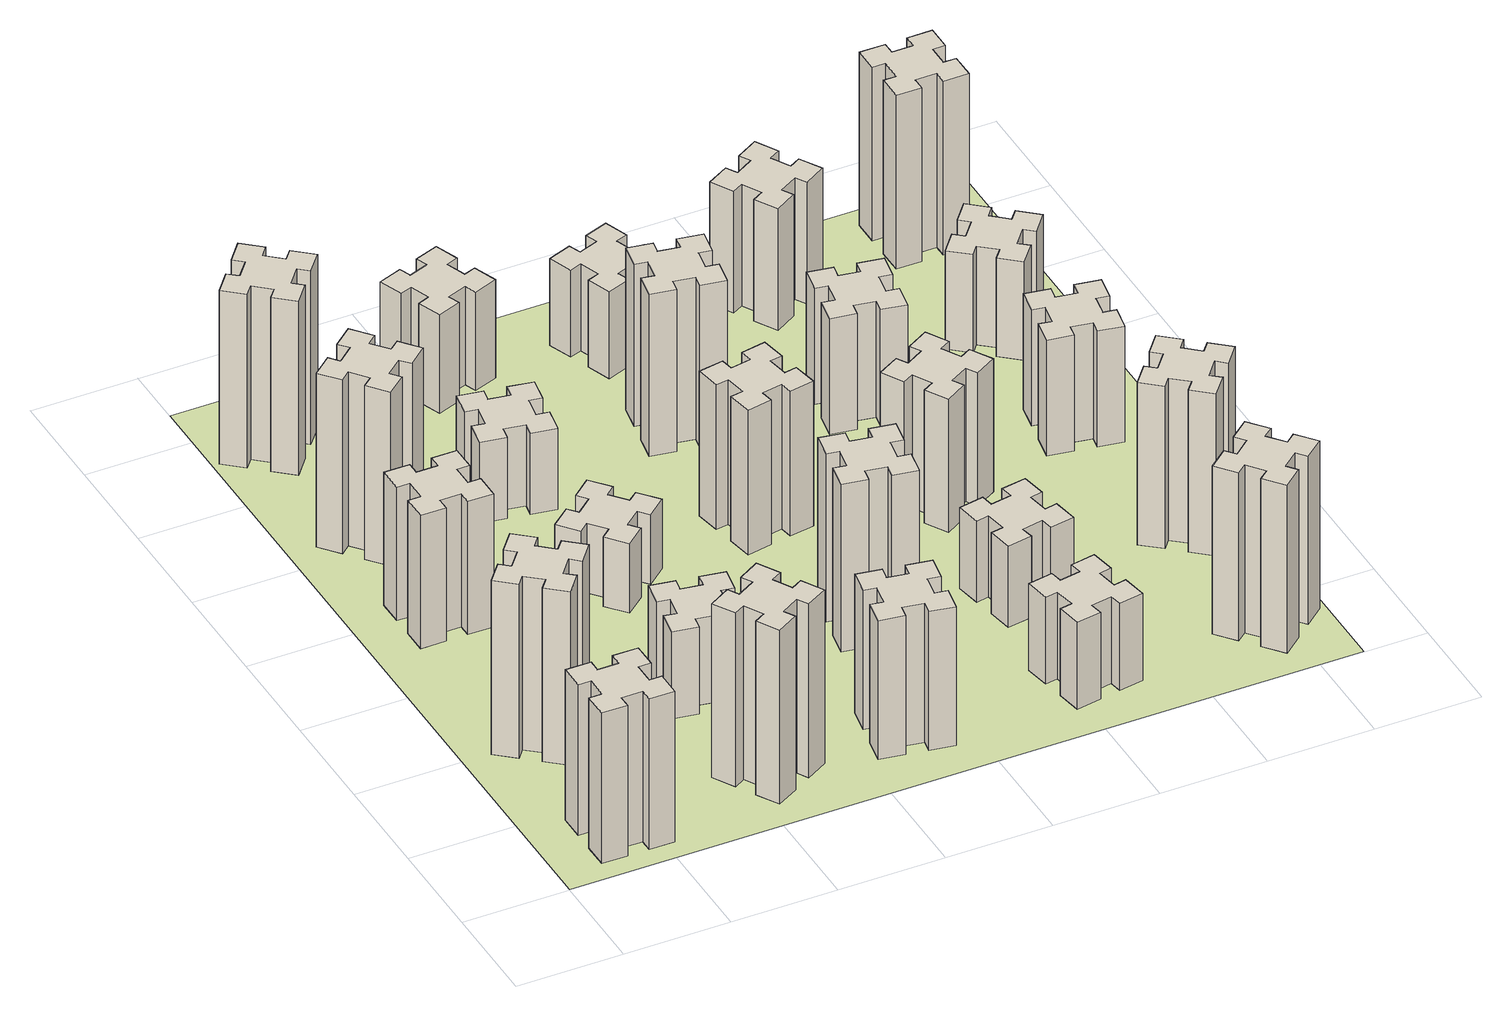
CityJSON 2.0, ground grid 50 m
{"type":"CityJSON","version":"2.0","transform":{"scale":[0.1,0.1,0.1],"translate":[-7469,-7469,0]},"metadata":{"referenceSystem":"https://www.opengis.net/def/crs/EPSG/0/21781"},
"CityObjects":{
"building1":{"type":"Building","attributes":{"class":"1000","function":"1000","usage":"1000","yearOfConstruction":2016,"roofType":"1000","measuredHeight":78,"storeysAboveGround":30,"storeysBelowGround":0},"geometry":[{"type":"Solid","lod":"1","boundaries":[[[[0,1,2,3,4,5,6,7,8,9,10,11,12,13,14,15,16,17,18,19]],[[17,16,20,21]],[[16,15,22,20]],[[15,14,23,22]],[[14,13,24,23]],[[13,12,25,24]],[[12,11,26,25]],[[11,10,27,26]],[[10,9,28,27]],[[9,8,29,28]],[[8,7,30,29]],[[7,6,31,30]],[[6,5,32,31]],[[5,4,33,32]],[[4,3,34,33]],[[3,2,35,34]],[[2,1,36,35]],[[1,0,37,36]],[[0,19,38,37]],[[19,18,39,38]],[[18,17,21,39]],[[24,25,26,27,28,29,30,31,32,33,34,35,36,37,38,39,21,20,22,23]]]]}]},
"building2":{"type":"Building","attributes":{"class":"1000","function":"1000","usage":"1000","yearOfConstruction":2016,"roofType":"1000","measuredHeight":90,"storeysAboveGround":30,"storeysBelowGround":0},"geometry":[{"type":"Solid","lod":"1","boundaries":[[[[40,41,42,43,44,45,46,47,48,49,50,51,52,53,54,55,56,57,58,59]],[[57,56,60,61]],[[56,55,62,60]],[[55,54,63,62]],[[54,53,64,63]],[[53,52,65,64]],[[52,51,66,65]],[[51,50,67,66]],[[50,49,68,67]],[[49,48,69,68]],[[48,47,70,69]],[[47,46,71,70]],[[46,45,72,71]],[[45,44,73,72]],[[44,43,74,73]],[[43,42,75,74]],[[42,41,76,75]],[[41,40,77,76]],[[40,59,78,77]],[[59,58,79,78]],[[58,57,61,79]],[[64,65,66,67,68,69,70,71,72,73,74,75,76,77,78,79,61,60,62,63]]]]}]},
"building3":{"type":"Building","attributes":{"class":"1000","function":"1000","usage":"1000","yearOfConstruction":2016,"roofType":"1000","measuredHeight":69,"storeysAboveGround":30,"storeysBelowGround":0},"geometry":[{"type":"Solid","lod":"1","boundaries":[[[[80,81,82,83,84,85,86,87,88,89,90,91,92,93,94,95,96,97,98,99]],[[97,96,100,101]],[[96,95,102,100]],[[95,94,103,102]],[[94,93,104,103]],[[93,92,105,104]],[[92,91,106,105]],[[91,90,107,106]],[[90,89,108,107]],[[89,88,109,108]],[[88,87,110,109]],[[87,86,111,110]],[[86,85,112,111]],[[85,84,113,112]],[[84,83,114,113]],[[83,82,115,114]],[[82,81,116,115]],[[81,80,117,116]],[[80,99,118,117]],[[99,98,119,118]],[[98,97,101,119]],[[104,105,106,107,108,109,110,111,112,113,114,115,116,117,118,119,101,100,102,103]]]]}]},
"building4":{"type":"Building","attributes":{"class":"1000","function":"1000","usage":"1000","yearOfConstruction":2016,"roofType":"1000","measuredHeight":90,"storeysAboveGround":30,"storeysBelowGround":0},"geometry":[{"type":"Solid","lod":"1","boundaries":[[[[120,121,122,123,124,125,126,127,128,129,130,131,132,133,134,135,136,137,138,139]],[[137,136,140,141]],[[136,135,142,140]],[[135,134,143,142]],[[134,133,144,143]],[[133,132,145,144]],[[132,131,146,145]],[[131,130,147,146]],[[130,129,148,147]],[[129,128,149,148]],[[128,127,150,149]],[[127,126,151,150]],[[126,125,152,151]],[[125,124,153,152]],[[124,123,154,153]],[[123,122,155,154]],[[122,121,156,155]],[[121,120,157,156]],[[120,139,158,157]],[[139,138,159,158]],[[138,137,141,159]],[[144,145,146,147,148,149,150,151,152,153,154,155,156,157,158,159,141,140,142,143]]]]}]},
"building5":{"type":"Building","attributes":{"class":"1000","function":"1000","usage":"1000","yearOfConstruction":2016,"roofType":"1000","measuredHeight":90,"storeysAboveGround":30,"storeysBelowGround":0},"geometry":[{"type":"Solid","lod":"1","boundaries":[[[[160,161,162,163,164,165,166,167,168,169,170,171,172,173,174,175,176,177,178,179]],[[177,176,180,181]],[[176,175,182,180]],[[175,174,183,182]],[[174,173,184,183]],[[173,172,185,184]],[[172,171,186,185]],[[171,170,187,186]],[[170,169,188,187]],[[169,168,189,188]],[[168,167,190,189]],[[167,166,191,190]],[[166,165,192,191]],[[165,164,193,192]],[[164,163,194,193]],[[163,162,195,194]],[[162,161,196,195]],[[161,160,197,196]],[[160,179,198,197]],[[179,178,199,198]],[[178,177,181,199]],[[184,185,186,187,188,189,190,191,192,193,194,195,196,197,198,199,181,180,182,183]]]]}]},
"building6":{"type":"Building","attributes":{"class":"1000","function":"1000","usage":"1000","yearOfConstruction":2016,"roofType":"1000","measuredHeight":90,"storeysAboveGround":30,"storeysBelowGround":0},"geometry":[{"type":"Solid","lod":"1","boundaries":[[[[200,201,202,203,204,205,206,207,208,209,210,211,212,213,214,215,216,217,218,219]],[[217,216,220,221]],[[216,215,222,220]],[[215,214,223,222]],[[214,213,224,223]],[[213,212,225,224]],[[212,211,226,225]],[[211,210,227,226]],[[210,209,228,227]],[[209,208,229,228]],[[208,207,230,229]],[[207,206,231,230]],[[206,205,232,231]],[[205,204,233,232]],[[204,203,234,233]],[[203,202,235,234]],[[202,201,236,235]],[[201,200,237,236]],[[200,219,238,237]],[[219,218,239,238]],[[218,217,221,239]],[[224,225,226,227,228,229,230,231,232,233,234,235,236,237,238,239,221,220,222,223]]]]}]},
"building7":{"type":"Building","attributes":{"class":"1000","function":"1000","usage":"1000","yearOfConstruction":2016,"roofType":"1000","measuredHeight":45,"storeysAboveGround":30,"storeysBelowGround":0},"geometry":[{"type":"Solid","lod":"1","boundaries":[[[[240,241,242,243,244,245,246,247,248,249,250,251,252,253,254,255,256,257,258,259]],[[257,256,260,261]],[[256,255,262,260]],[[255,254,263,262]],[[254,253,264,263]],[[253,252,265,264]],[[252,251,266,265]],[[251,250,267,266]],[[250,249,268,267]],[[249,248,269,268]],[[248,247,270,269]],[[247,246,271,270]],[[246,245,272,271]],[[245,244,273,272]],[[244,243,274,273]],[[243,242,275,274]],[[242,241,276,275]],[[241,240,277,276]],[[240,259,278,277]],[[259,258,279,278]],[[258,257,261,279]],[[264,265,266,267,268,269,270,271,272,273,274,275,276,277,278,279,261,260,262,263]]]]}]},
"building8":{"type":"Building","attributes":{"class":"1000","function":"1000","usage":"1000","yearOfConstruction":2016,"roofType":"1000","measuredHeight":36,"storeysAboveGround":30,"storeysBelowGround":0},"geometry":[{"type":"Solid","lod":"1","boundaries":[[[[280,281,282,283,284,285,286,287,288,289,290,291,292,293,294,295,296,297,298,299]],[[297,296,300,301]],[[296,295,302,300]],[[295,294,303,302]],[[294,293,304,303]],[[293,292,305,304]],[[292,291,306,305]],[[291,290,307,306]],[[290,289,308,307]],[[289,288,309,308]],[[288,287,310,309]],[[287,286,311,310]],[[286,285,312,311]],[[285,284,313,312]],[[284,283,314,313]],[[283,282,315,314]],[[282,281,316,315]],[[281,280,317,316]],[[280,299,318,317]],[[299,298,319,318]],[[298,297,301,319]],[[304,305,306,307,308,309,310,311,312,313,314,315,316,317,318,319,301,300,302,303]]]]}]},
"building9":{"type":"Building","attributes":{"class":"1000","function":"1000","usage":"1000","yearOfConstruction":2016,"roofType":"1000","measuredHeight":42,"storeysAboveGround":30,"storeysBelowGround":0},"geometry":[{"type":"Solid","lod":"1","boundaries":[[[[320,321,322,323,324,325,326,327,328,329,330,331,332,333,334,335,336,337,338,339]],[[337,336,340,341]],[[336,335,342,340]],[[335,334,343,342]],[[334,333,344,343]],[[333,332,345,344]],[[332,331,346,345]],[[331,330,347,346]],[[330,329,348,347]],[[329,328,349,348]],[[328,327,350,349]],[[327,326,351,350]],[[326,325,352,351]],[[325,324,353,352]],[[324,323,354,353]],[[323,322,355,354]],[[322,321,356,355]],[[321,320,357,356]],[[320,339,358,357]],[[339,338,359,358]],[[338,337,341,359]],[[344,345,346,347,348,349,350,351,352,353,354,355,356,357,358,359,341,340,342,343]]]]}]},
"building10":{"type":"Building","attributes":{"class":"1000","function":"1000","usage":"1000","yearOfConstruction":2016,"roofType":"1000","measuredHeight":72,"storeysAboveGround":30,"storeysBelowGround":0},"geometry":[{"type":"Solid","lod":"1","boundaries":[[[[360,361,362,363,364,365,366,367,368,369,370,371,372,373,374,375,376,377,378,379]],[[377,376,380,381]],[[376,375,382,380]],[[375,374,383,382]],[[374,373,384,383]],[[373,372,385,384]],[[372,371,386,385]],[[371,370,387,386]],[[370,369,388,387]],[[369,368,389,388]],[[368,367,390,389]],[[367,366,391,390]],[[366,365,392,391]],[[365,364,393,392]],[[364,363,394,393]],[[363,362,395,394]],[[362,361,396,395]],[[361,360,397,396]],[[360,379,398,397]],[[379,378,399,398]],[[378,377,381,399]],[[384,385,386,387,388,389,390,391,392,393,394,395,396,397,398,399,381,380,382,383]]]]}]},
"building11":{"type":"Building","attributes":{"class":"1000","function":"1000","usage":"1000","yearOfConstruction":2016,"roofType":"1000","measuredHeight":51,"storeysAboveGround":30,"storeysBelowGround":0},"geometry":[{"type":"Solid","lod":"1","boundaries":[[[[400,401,402,403,404,405,406,407,408,409,410,411,412,413,414,415,416,417,418,419]],[[417,416,420,421]],[[416,415,422,420]],[[415,414,423,422]],[[414,413,424,423]],[[413,412,425,424]],[[412,411,426,425]],[[411,410,427,426]],[[410,409,428,427]],[[409,408,429,428]],[[408,407,430,429]],[[407,406,431,430]],[[406,405,432,431]],[[405,404,433,432]],[[404,403,434,433]],[[403,402,435,434]],[[402,401,436,435]],[[401,400,437,436]],[[400,419,438,437]],[[419,418,439,438]],[[418,417,421,439]],[[424,425,426,427,428,429,430,431,432,433,434,435,436,437,438,439,421,420,422,423]]]]}]},
"building12":{"type":"Building","attributes":{"class":"1000","function":"1000","usage":"1000","yearOfConstruction":2016,"roofType":"1000","measuredHeight":87,"storeysAboveGround":30,"storeysBelowGround":0},"geometry":[{"type":"Solid","lod":"1","boundaries":[[[[440,441,442,443,444,445,446,447,448,449,450,451,452,453,454,455,456,457,458,459]],[[457,456,460,461]],[[456,455,462,460]],[[455,454,463,462]],[[454,453,464,463]],[[453,452,465,464]],[[452,451,466,465]],[[451,450,467,466]],[[450,449,468,467]],[[449,448,469,468]],[[448,447,470,469]],[[447,446,471,470]],[[446,445,472,471]],[[445,444,473,472]],[[444,443,474,473]],[[443,442,475,474]],[[442,441,476,475]],[[441,440,477,476]],[[440,459,478,477]],[[459,458,479,478]],[[458,457,461,479]],[[464,465,466,467,468,469,470,471,472,473,474,475,476,477,478,479,461,460,462,463]]]]}]},
"building13":{"type":"Building","attributes":{"class":"1000","function":"1000","usage":"1000","yearOfConstruction":2016,"roofType":"1000","measuredHeight":75,"storeysAboveGround":30,"storeysBelowGround":0},"geometry":[{"type":"Solid","lod":"1","boundaries":[[[[480,481,482,483,484,485,486,487,488,489,490,491,492,493,494,495,496,497,498,499]],[[497,496,500,501]],[[496,495,502,500]],[[495,494,503,502]],[[494,493,504,503]],[[493,492,505,504]],[[492,491,506,505]],[[491,490,507,506]],[[490,489,508,507]],[[489,488,509,508]],[[488,487,510,509]],[[487,486,511,510]],[[486,485,512,511]],[[485,484,513,512]],[[484,483,514,513]],[[483,482,515,514]],[[482,481,516,515]],[[481,480,517,516]],[[480,499,518,517]],[[499,498,519,518]],[[498,497,501,519]],[[504,505,506,507,508,509,510,511,512,513,514,515,516,517,518,519,501,500,502,503]]]]}]},
"building14":{"type":"Building","attributes":{"class":"1000","function":"1000","usage":"1000","yearOfConstruction":2016,"roofType":"1000","measuredHeight":84,"storeysAboveGround":30,"storeysBelowGround":0},"geometry":[{"type":"Solid","lod":"1","boundaries":[[[[520,521,522,523,524,525,526,527,528,529,530,531,532,533,534,535,536,537,538,539]],[[537,536,540,541]],[[536,535,542,540]],[[535,534,543,542]],[[534,533,544,543]],[[533,532,545,544]],[[532,531,546,545]],[[531,530,547,546]],[[530,529,548,547]],[[529,528,549,548]],[[528,527,550,549]],[[527,526,551,550]],[[526,525,552,551]],[[525,524,553,552]],[[524,523,554,553]],[[523,522,555,554]],[[522,521,556,555]],[[521,520,557,556]],[[520,539,558,557]],[[539,538,559,558]],[[538,537,541,559]],[[544,545,546,547,548,549,550,551,552,553,554,555,556,557,558,559,541,540,542,543]]]]}]},
"building15":{"type":"Building","attributes":{"class":"1000","function":"1000","usage":"1000","yearOfConstruction":2016,"roofType":"1000","measuredHeight":45,"storeysAboveGround":30,"storeysBelowGround":0},"geometry":[{"type":"Solid","lod":"1","boundaries":[[[[560,561,562,563,564,565,566,567,568,569,570,571,572,573,574,575,576,577,578,579]],[[577,576,580,581]],[[576,575,582,580]],[[575,574,583,582]],[[574,573,584,583]],[[573,572,585,584]],[[572,571,586,585]],[[571,570,587,586]],[[570,569,588,587]],[[569,568,589,588]],[[568,567,590,589]],[[567,566,591,590]],[[566,565,592,591]],[[565,564,593,592]],[[564,563,594,593]],[[563,562,595,594]],[[562,561,596,595]],[[561,560,597,596]],[[560,579,598,597]],[[579,578,599,598]],[[578,577,581,599]],[[584,585,586,587,588,589,590,591,592,593,594,595,596,597,598,599,581,580,582,583]]]]}]},
"building16":{"type":"Building","attributes":{"class":"1000","function":"1000","usage":"1000","yearOfConstruction":2016,"roofType":"1000","measuredHeight":45,"storeysAboveGround":30,"storeysBelowGround":0},"geometry":[{"type":"Solid","lod":"1","boundaries":[[[[600,601,602,603,604,605,606,607,608,609,610,611,612,613,614,615,616,617,618,619]],[[617,616,620,621]],[[616,615,622,620]],[[615,614,623,622]],[[614,613,624,623]],[[613,612,625,624]],[[612,611,626,625]],[[611,610,627,626]],[[610,609,628,627]],[[609,608,629,628]],[[608,607,630,629]],[[607,606,631,630]],[[606,605,632,631]],[[605,604,633,632]],[[604,603,634,633]],[[603,602,635,634]],[[602,601,636,635]],[[601,600,637,636]],[[600,619,638,637]],[[619,618,639,638]],[[618,617,621,639]],[[624,625,626,627,628,629,630,631,632,633,634,635,636,637,638,639,621,620,622,623]]]]}]},
"building17":{"type":"Building","attributes":{"class":"1000","function":"1000","usage":"1000","yearOfConstruction":2016,"roofType":"1000","measuredHeight":42,"storeysAboveGround":30,"storeysBelowGround":0},"geometry":[{"type":"Solid","lod":"1","boundaries":[[[[640,641,642,643,644,645,646,647,648,649,650,651,652,653,654,655,656,657,658,659]],[[657,656,660,661]],[[656,655,662,660]],[[655,654,663,662]],[[654,653,664,663]],[[653,652,665,664]],[[652,651,666,665]],[[651,650,667,666]],[[650,649,668,667]],[[649,648,669,668]],[[648,647,670,669]],[[647,646,671,670]],[[646,645,672,671]],[[645,644,673,672]],[[644,643,674,673]],[[643,642,675,674]],[[642,641,676,675]],[[641,640,677,676]],[[640,659,678,677]],[[659,658,679,678]],[[658,657,661,679]],[[664,665,666,667,668,669,670,671,672,673,674,675,676,677,678,679,661,660,662,663]]]]}]},
"building18":{"type":"Building","attributes":{"class":"1000","function":"1000","usage":"1000","yearOfConstruction":2016,"roofType":"1000","measuredHeight":69,"storeysAboveGround":30,"storeysBelowGround":0},"geometry":[{"type":"Solid","lod":"1","boundaries":[[[[680,681,682,683,684,685,686,687,688,689,690,691,692,693,694,695,696,697,698,699]],[[697,696,700,701]],[[696,695,702,700]],[[695,694,703,702]],[[694,693,704,703]],[[693,692,705,704]],[[692,691,706,705]],[[691,690,707,706]],[[690,689,708,707]],[[689,688,709,708]],[[688,687,710,709]],[[687,686,711,710]],[[686,685,712,711]],[[685,684,713,712]],[[684,683,714,713]],[[683,682,715,714]],[[682,681,716,715]],[[681,680,717,716]],[[680,699,718,717]],[[699,698,719,718]],[[698,697,701,719]],[[704,705,706,707,708,709,710,711,712,713,714,715,716,717,718,719,701,700,702,703]]]]}]},
"building19":{"type":"Building","attributes":{"class":"1000","function":"1000","usage":"1000","yearOfConstruction":2016,"roofType":"1000","measuredHeight":60,"storeysAboveGround":30,"storeysBelowGround":0},"geometry":[{"type":"Solid","lod":"1","boundaries":[[[[720,721,722,723,724,725,726,727,728,729,730,731,732,733,734,735,736,737,738,739]],[[737,736,740,741]],[[736,735,742,740]],[[735,734,743,742]],[[734,733,744,743]],[[733,732,745,744]],[[732,731,746,745]],[[731,730,747,746]],[[730,729,748,747]],[[729,728,749,748]],[[728,727,750,749]],[[727,726,751,750]],[[726,725,752,751]],[[725,724,753,752]],[[724,723,754,753]],[[723,722,755,754]],[[722,721,756,755]],[[721,720,757,756]],[[720,739,758,757]],[[739,738,759,758]],[[738,737,741,759]],[[744,745,746,747,748,749,750,751,752,753,754,755,756,757,758,759,741,740,742,743]]]]}]},
"building20":{"type":"Building","attributes":{"class":"1000","function":"1000","usage":"1000","yearOfConstruction":2016,"roofType":"1000","measuredHeight":87,"storeysAboveGround":30,"storeysBelowGround":0},"geometry":[{"type":"Solid","lod":"1","boundaries":[[[[760,761,762,763,764,765,766,767,768,769,770,771,772,773,774,775,776,777,778,779]],[[777,776,780,781]],[[776,775,782,780]],[[775,774,783,782]],[[774,773,784,783]],[[773,772,785,784]],[[772,771,786,785]],[[771,770,787,786]],[[770,769,788,787]],[[769,768,789,788]],[[768,767,790,789]],[[767,766,791,790]],[[766,765,792,791]],[[765,764,793,792]],[[764,763,794,793]],[[763,762,795,794]],[[762,761,796,795]],[[761,760,797,796]],[[760,779,798,797]],[[779,778,799,798]],[[778,777,781,799]],[[784,785,786,787,788,789,790,791,792,793,794,795,796,797,798,799,781,780,782,783]]]]}]},
"building21":{"type":"Building","attributes":{"class":"1000","function":"1000","usage":"1000","yearOfConstruction":2016,"roofType":"1000","measuredHeight":63,"storeysAboveGround":30,"storeysBelowGround":0},"geometry":[{"type":"Solid","lod":"1","boundaries":[[[[800,801,802,803,804,805,806,807,808,809,810,811,812,813,814,815,816,817,818,819]],[[817,816,820,821]],[[816,815,822,820]],[[815,814,823,822]],[[814,813,824,823]],[[813,812,825,824]],[[812,811,826,825]],[[811,810,827,826]],[[810,809,828,827]],[[809,808,829,828]],[[808,807,830,829]],[[807,806,831,830]],[[806,805,832,831]],[[805,804,833,832]],[[804,803,834,833]],[[803,802,835,834]],[[802,801,836,835]],[[801,800,837,836]],[[800,819,838,837]],[[819,818,839,838]],[[818,817,821,839]],[[824,825,826,827,828,829,830,831,832,833,834,835,836,837,838,839,821,820,822,823]]]]}]},
"building22":{"type":"Building","attributes":{"class":"1000","function":"1000","usage":"1000","yearOfConstruction":2016,"roofType":"1000","measuredHeight":84,"storeysAboveGround":30,"storeysBelowGround":0},"geometry":[{"type":"Solid","lod":"1","boundaries":[[[[840,841,842,843,844,845,846,847,848,849,850,851,852,853,854,855,856,857,858,859]],[[857,856,860,861]],[[856,855,862,860]],[[855,854,863,862]],[[854,853,864,863]],[[853,852,865,864]],[[852,851,866,865]],[[851,850,867,866]],[[850,849,868,867]],[[849,848,869,868]],[[848,847,870,869]],[[847,846,871,870]],[[846,845,872,871]],[[845,844,873,872]],[[844,843,874,873]],[[843,842,875,874]],[[842,841,876,875]],[[841,840,877,876]],[[840,859,878,877]],[[859,858,879,878]],[[858,857,861,879]],[[864,865,866,867,868,869,870,871,872,873,874,875,876,877,878,879,861,860,862,863]]]]}]},
"building23":{"type":"Building","attributes":{"class":"1000","function":"1000","usage":"1000","yearOfConstruction":2016,"roofType":"1000","measuredHeight":60,"storeysAboveGround":30,"storeysBelowGround":0},"geometry":[{"type":"Solid","lod":"1","boundaries":[[[[880,881,882,883,884,885,886,887,888,889,890,891,892,893,894,895,896,897,898,899]],[[897,896,900,901]],[[896,895,902,900]],[[895,894,903,902]],[[894,893,904,903]],[[893,892,905,904]],[[892,891,906,905]],[[891,890,907,906]],[[890,889,908,907]],[[889,888,909,908]],[[888,887,910,909]],[[887,886,911,910]],[[886,885,912,911]],[[885,884,913,912]],[[884,883,914,913]],[[883,882,915,914]],[[882,881,916,915]],[[881,880,917,916]],[[880,899,918,917]],[[899,898,919,918]],[[898,897,901,919]],[[904,905,906,907,908,909,910,911,912,913,914,915,916,917,918,919,901,900,902,903]]]]}]},
"building24":{"type":"Building","attributes":{"class":"1000","function":"1000","usage":"1000","yearOfConstruction":2016,"roofType":"1000","measuredHeight":51,"storeysAboveGround":30,"storeysBelowGround":0},"geometry":[{"type":"Solid","lod":"1","boundaries":[[[[920,921,922,923,924,925,926,927,928,929,930,931,932,933,934,935,936,937,938,939]],[[937,936,940,941]],[[936,935,942,940]],[[935,934,943,942]],[[934,933,944,943]],[[933,932,945,944]],[[932,931,946,945]],[[931,930,947,946]],[[930,929,948,947]],[[929,928,949,948]],[[928,927,950,949]],[[927,926,951,950]],[[926,925,952,951]],[[925,924,953,952]],[[924,923,954,953]],[[923,922,955,954]],[[922,921,956,955]],[[921,920,957,956]],[[920,939,958,957]],[[939,938,959,958]],[[938,937,941,959]],[[944,945,946,947,948,949,950,951,952,953,954,955,956,957,958,959,941,940,942,943]]]]}]},
"building25":{"type":"Building","attributes":{"class":"1000","function":"1000","usage":"1000","yearOfConstruction":2016,"roofType":"1000","measuredHeight":90,"storeysAboveGround":30,"storeysBelowGround":0},"geometry":[{"type":"Solid","lod":"1","boundaries":[[[[960,961,962,963,964,965,966,967,968,969,970,971,972,973,974,975,976,977,978,979]],[[977,976,980,981]],[[976,975,982,980]],[[975,974,983,982]],[[974,973,984,983]],[[973,972,985,984]],[[972,971,986,985]],[[971,970,987,986]],[[970,969,988,987]],[[969,968,989,988]],[[968,967,990,989]],[[967,966,991,990]],[[966,965,992,991]],[[965,964,993,992]],[[964,963,994,993]],[[963,962,995,994]],[[962,961,996,995]],[[961,960,997,996]],[[960,979,998,997]],[[979,978,999,998]],[[978,977,981,999]],[[984,985,986,987,988,989,990,991,992,993,994,995,996,997,998,999,981,980,982,983]]]]}]},
"landuse1":{"type":"LandUse","attributes":{"name":"plot1","function":"1010"},"geometry":[{"type":"MultiSurface","lod":"1","boundaries":[[[1000,1001,1002,1003]]]}]}
},
"vertices":[
[265,325,0],[265,225,0],[205,225,0],[205,105,0],[325,105,0],[325,165,0],[425,165,0],[425,105,0],[545,105,0],[545,225,0],[485,225,0],[485,325,0],[545,325,0],[545,445,0],[425,445,0],[425,385,0],[325,385,0],[325,445,0],[205,445,0],[205,325,0],[325,385,780],[325,445,780],[425,385,780],[425,445,780],[545,445,780],[545,325,780],[485,325,780],[485,225,780],[545,225,780],[545,105,780],[425,105,780],[425,165,780],[325,165,780],[325,105,780],[205,105,780],[205,225,780],[265,225,780],[265,325,780],[205,325,780],[205,445,780],
[484,1067,0],[408,1132,0],[446,1178,0],[354,1255,0],[277,1163,0],[323,1124,0],[259,1048,0],[213,1086,0],[136,994,0],[228,917,0],[266,963,0],[343,899,0],[304,853,0],[396,776,0],[473,868,0],[427,906,0],[492,983,0],[538,944,0],[615,1036,0],[523,1113,0],[492,983,900],[538,944,900],[427,906,900],[473,868,900],[396,776,900],[304,853,900],[343,899,900],[266,963,900],[228,917,900],[136,994,900],[213,1086,900],[259,1048,900],[323,1124,900],[277,1163,900],[354,1255,900],[446,1178,900],[408,1132,900],[484,1067,900],[523,1113,900],[615,1036,900],
[425,2065,0],[325,2065,0],[325,2125,0],[205,2125,0],[205,2005,0],[265,2005,0],[265,1905,0],[205,1905,0],[205,1785,0],[325,1785,0],[325,1845,0],[425,1845,0],[425,1785,0],[545,1785,0],[545,1905,0],[485,1905,0],[485,2005,0],[545,2005,0],[545,2125,0],[425,2125,0],[485,2005,690],[545,2005,690],[485,1905,690],[545,1905,690],[545,1785,690],[425,1785,690],[425,1845,690],[325,1845,690],[325,1785,690],[205,1785,690],[205,1905,690],[265,1905,690],[265,2005,690],[205,2005,690],[205,2125,690],[325,2125,690],[325,2065,690],[425,2065,690],[425,2125,690],[545,2125,690],
[492,2628,0],[427,2704,0],[473,2743,0],[396,2835,0],[304,2758,0],[343,2712,0],[266,2647,0],[228,2693,0],[136,2616,0],[213,2524,0],[259,2563,0],[323,2486,0],[277,2448,0],[354,2356,0],[446,2433,0],[408,2479,0],[484,2543,0],[523,2497,0],[615,2574,0],[538,2666,0],[484,2543,900],[523,2497,900],[408,2479,900],[446,2433,900],[354,2356,900],[277,2448,900],[323,2486,900],[259,2563,900],[213,2524,900],[136,2616,900],[228,2693,900],[266,2647,900],[343,2712,900],[304,2758,900],[396,2835,900],[473,2743,900],[427,2704,900],[492,2628,900],[538,2666,900],[615,2574,900],
[1127,255,0],[1214,305,0],[1244,253,0],[1348,313,0],[1288,417,0],[1236,387,0],[1186,474,0],[1238,504,0],[1178,608,0],[1074,548,0],[1104,496,0],[1017,446,0],[987,498,0],[883,438,0],[943,334,0],[995,364,0],[1045,277,0],[993,247,0],[1053,143,0],[1157,203,0],[1045,277,900],[993,247,900],[995,364,900],[943,334,900],[883,438,900],[987,498,900],[1017,446,900],[1104,496,900],[1074,548,900],[1178,608,900],[1238,504,900],[1186,474,900],[1236,387,900],[1288,417,900],[1348,313,900],[1244,253,900],[1214,305,900],[1127,255,900],[1157,203,900],[1053,143,900],
[384,3387,0],[308,3452,0],[346,3498,0],[254,3575,0],[177,3483,0],[223,3444,0],[159,3368,0],[113,3406,0],[36,3314,0],[128,3237,0],[166,3283,0],[243,3219,0],[204,3173,0],[296,3096,0],[373,3188,0],[327,3226,0],[392,3303,0],[438,3264,0],[515,3356,0],[423,3433,0],[392,3303,900],[438,3264,900],[327,3226,900],[373,3188,900],[296,3096,900],[204,3173,900],[243,3219,900],[166,3283,900],[128,3237,900],[36,3314,900],[113,3406,900],[159,3368,900],[223,3444,900],[177,3483,900],[254,3575,900],[346,3498,900],[308,3452,900],[384,3387,900],[423,3433,900],[515,3356,900],
[1047,916,0],[1145,898,0],[1135,839,0],[1253,818,0],[1274,937,0],[1215,947,0],[1232,1045,0],[1291,1035,0],[1312,1153,0],[1194,1174,0],[1184,1115,0],[1085,1132,0],[1096,1191,0],[977,1212,0],[957,1094,0],[1016,1084,0],[998,985,0],[939,996,0],[918,877,0],[1037,857,0],[998,985,450],[939,996,450],[1016,1084,450],[957,1094,450],[977,1212,450],[1096,1191,450],[1085,1132,450],[1184,1115,450],[1194,1174,450],[1312,1153,450],[1291,1035,450],[1232,1045,450],[1215,947,450],[1274,937,450],[1253,818,450],[1135,839,450],[1145,898,450],[1047,916,450],[1037,857,450],[918,877,450],
[1083,1972,0],[1006,1907,0],[968,1953,0],[876,1876,0],[953,1784,0],[999,1823,0],[1063,1746,0],[1017,1708,0],[1094,1616,0],[1186,1693,0],[1148,1739,0],[1224,1803,0],[1263,1757,0],[1355,1834,0],[1278,1926,0],[1232,1888,0],[1167,1964,0],[1213,2003,0],[1136,2095,0],[1044,2018,0],[1167,1964,360],[1213,2003,360],[1232,1888,360],[1278,1926,360],[1355,1834,360],[1263,1757,360],[1224,1803,360],[1148,1739,360],[1186,1693,360],[1094,1616,360],[1017,1708,360],[1063,1746,360],[999,1823,360],[953,1784,360],[876,1876,360],[968,1953,360],[1006,1907,360],[1083,1972,360],[1044,2018,360],[1136,2095,360],
[1115,2527,0],[1132,2625,0],[1191,2615,0],[1212,2733,0],[1094,2754,0],[1084,2695,0],[985,2712,0],[996,2771,0],[877,2792,0],[857,2674,0],[916,2664,0],[898,2565,0],[839,2576,0],[818,2457,0],[937,2437,0],[947,2496,0],[1045,2478,0],[1035,2419,0],[1153,2398,0],[1174,2517,0],[1045,2478,420],[1035,2419,420],[947,2496,420],[937,2437,420],[818,2457,420],[839,2576,420],[898,2565,420],[916,2664,420],[857,2674,420],[877,2792,420],[996,2771,420],[985,2712,420],[1084,2695,420],[1094,2754,420],[1212,2733,420],[1191,2615,420],[1132,2625,420],[1115,2527,420],[1174,2517,420],[1153,2398,420],
[1855,307,0],[1872,405,0],[1931,395,0],[1952,513,0],[1834,534,0],[1824,475,0],[1725,492,0],[1736,551,0],[1617,572,0],[1597,454,0],[1656,444,0],[1638,345,0],[1579,356,0],[1558,237,0],[1677,217,0],[1687,276,0],[1785,258,0],[1775,199,0],[1893,178,0],[1914,297,0],[1785,258,720],[1775,199,720],[1687,276,720],[1677,217,720],[1558,237,720],[1579,356,720],[1638,345,720],[1656,444,720],[1597,454,720],[1617,572,720],[1736,551,720],[1725,492,720],[1824,475,720],[1834,534,720],[1952,513,720],[1931,395,720],[1872,405,720],[1855,307,720],[1914,297,720],[1893,178,720],
[1125,3556,0],[1031,3522,0],[1010,3578,0],[897,3537,0],[939,3424,0],[995,3445,0],[1029,3351,0],[973,3330,0],[1014,3217,0],[1127,3259,0],[1106,3315,0],[1200,3349,0],[1220,3293,0],[1333,3334,0],[1292,3447,0],[1236,3426,0],[1202,3520,0],[1258,3540,0],[1217,3653,0],[1104,3612,0],[1202,3520,510],[1258,3540,510],[1236,3426,510],[1292,3447,510],[1333,3334,510],[1220,3293,510],[1200,3349,510],[1106,3315,510],[1127,3259,510],[1014,3217,510],[973,3330,510],[1029,3351,510],[995,3445,510],[939,3424,510],[897,3537,510],[1010,3578,510],[1031,3522,510],[1125,3556,510],[1104,3612,510],[1217,3653,510],
[2055,1047,0],[2072,1145,0],[2131,1135,0],[2152,1253,0],[2034,1274,0],[2024,1215,0],[1925,1232,0],[1936,1291,0],[1817,1312,0],[1797,1194,0],[1856,1184,0],[1838,1085,0],[1779,1096,0],[1758,977,0],[1877,957,0],[1887,1016,0],[1985,998,0],[1975,939,0],[2093,918,0],[2114,1037,0],[1985,998,870],[1975,939,870],[1887,1016,870],[1877,957,870],[1758,977,870],[1779,1096,870],[1838,1085,870],[1856,1184,870],[1797,1194,870],[1817,1312,870],[1936,1291,870],[1925,1232,870],[2024,1215,870],[2034,1274,870],[2152,1253,870],[2131,1135,870],[2072,1145,870],[2055,1047,870],[2114,1037,870],[2093,918,870],
[1972,1925,0],[1955,2024,0],[2014,2034,0],[1993,2152,0],[1875,2131,0],[1885,2072,0],[1787,2055,0],[1777,2114,0],[1658,2093,0],[1679,1975,0],[1738,1985,0],[1756,1887,0],[1697,1877,0],[1717,1758,0],[1836,1779,0],[1825,1838,0],[1924,1856,0],[1934,1797,0],[2052,1817,0],[2031,1936,0],[1924,1856,750],[1934,1797,750],[1825,1838,750],[1836,1779,750],[1717,1758,750],[1697,1877,750],[1756,1887,750],[1738,1985,750],[1679,1975,750],[1658,2093,750],[1777,2114,750],[1787,2055,750],[1885,2072,750],[1875,2131,750],[1993,2152,750],[2014,2034,750],[1955,2024,750],[1972,1925,750],[2031,1936,750],[2052,1817,750],
[1756,2764,0],[1738,2665,0],[1679,2676,0],[1658,2557,0],[1777,2537,0],[1787,2596,0],[1885,2578,0],[1875,2519,0],[1993,2498,0],[2014,2617,0],[1955,2627,0],[1972,2725,0],[2031,2715,0],[2052,2833,0],[1934,2854,0],[1924,2795,0],[1825,2812,0],[1836,2871,0],[1717,2892,0],[1697,2774,0],[1825,2812,840],[1836,2871,840],[1924,2795,840],[1934,2854,840],[2052,2833,840],[2031,2715,840],[1972,2725,840],[1955,2627,840],[2014,2617,840],[1993,2498,840],[1875,2519,840],[1885,2578,840],[1787,2596,840],[1777,2537,840],[1658,2557,840],[1679,2676,840],[1738,2665,840],[1756,2764,840],[1697,2774,840],[1717,2892,840],
[2565,258,0],[2664,276,0],[2674,217,0],[2792,237,0],[2771,356,0],[2712,345,0],[2695,444,0],[2754,454,0],[2733,572,0],[2615,551,0],[2625,492,0],[2527,475,0],[2517,534,0],[2398,513,0],[2419,395,0],[2478,405,0],[2496,307,0],[2437,297,0],[2457,178,0],[2576,199,0],[2496,307,450],[2437,297,450],[2478,405,450],[2419,395,450],[2398,513,450],[2517,534,450],[2527,475,450],[2625,492,450],[2615,551,450],[2733,572,450],[2754,454,450],[2695,444,450],[2712,345,450],[2771,356,450],[2792,237,450],[2674,217,450],[2664,276,450],[2565,258,450],[2576,199,450],[2457,178,450],
[1865,3456,0],[1771,3422,0],[1750,3478,0],[1637,3437,0],[1679,3324,0],[1735,3345,0],[1769,3251,0],[1713,3230,0],[1754,3117,0],[1867,3159,0],[1846,3215,0],[1940,3249,0],[1960,3193,0],[2073,3234,0],[2032,3347,0],[1976,3326,0],[1942,3420,0],[1998,3440,0],[1957,3553,0],[1844,3512,0],[1942,3420,450],[1998,3440,450],[1976,3326,450],[2032,3347,450],[2073,3234,450],[1960,3193,450],[1940,3249,450],[1846,3215,450],[1867,3159,450],[1754,3117,450],[1713,3230,450],[1769,3251,450],[1735,3345,450],[1679,3324,450],[1637,3437,450],[1750,3478,450],[1771,3422,450],[1865,3456,450],[1844,3512,450],[1957,3553,450],
[2625,1132,0],[2527,1115,0],[2517,1174,0],[2398,1153,0],[2419,1035,0],[2478,1045,0],[2496,947,0],[2437,937,0],[2457,818,0],[2576,839,0],[2565,898,0],[2664,916,0],[2674,857,0],[2792,877,0],[2771,996,0],[2712,985,0],[2695,1084,0],[2754,1094,0],[2733,1212,0],[2615,1191,0],[2695,1084,420],[2754,1094,420],[2712,985,420],[2771,996,420],[2792,877,420],[2674,857,420],[2664,916,420],[2565,898,420],[2576,839,420],[2457,818,420],[2437,937,420],[2496,947,420],[2478,1045,420],[2419,1035,420],[2398,1153,420],[2517,1174,420],[2527,1115,420],[2625,1132,420],[2615,1191,420],[2733,1212,420],
[2475,1744,0],[2525,1657,0],[2473,1627,0],[2533,1523,0],[2637,1583,0],[2607,1635,0],[2694,1685,0],[2724,1633,0],[2828,1693,0],[2768,1797,0],[2716,1767,0],[2666,1854,0],[2718,1884,0],[2658,1988,0],[2554,1928,0],[2584,1876,0],[2497,1826,0],[2467,1878,0],[2363,1818,0],[2423,1714,0],[2497,1826,690],[2467,1878,690],[2584,1876,690],[2554,1928,690],[2658,1988,690],[2718,1884,690],[2666,1854,690],[2716,1767,690],[2768,1797,690],[2828,1693,690],[2724,1633,690],[2694,1685,690],[2607,1635,690],[2637,1583,690],[2533,1523,690],[2473,1627,690],[2525,1657,690],[2475,1744,690],[2423,1714,690],[2363,1818,690],
[2496,2564,0],[2478,2465,0],[2419,2476,0],[2398,2357,0],[2517,2337,0],[2527,2396,0],[2625,2378,0],[2615,2319,0],[2733,2298,0],[2754,2417,0],[2695,2427,0],[2712,2525,0],[2771,2515,0],[2792,2633,0],[2674,2654,0],[2664,2595,0],[2565,2612,0],[2576,2671,0],[2457,2692,0],[2437,2574,0],[2565,2612,600],[2576,2671,600],[2664,2595,600],[2674,2654,600],[2792,2633,600],[2771,2515,600],[2712,2525,600],[2695,2427,600],[2754,2417,600],[2733,2298,600],[2615,2319,600],[2625,2378,600],[2527,2396,600],[2517,2337,600],[2398,2357,600],[2419,2476,600],[2478,2465,600],[2496,2564,600],[2437,2574,600],[2457,2692,600],
[3468,259,0],[3544,323,0],[3583,277,0],[3675,354,0],[3598,446,0],[3552,408,0],[3487,484,0],[3533,523,0],[3456,615,0],[3364,538,0],[3403,492,0],[3326,427,0],[3288,473,0],[3196,396,0],[3273,304,0],[3319,343,0],[3383,266,0],[3337,228,0],[3414,136,0],[3506,213,0],[3383,266,870],[3337,228,870],[3319,343,870],[3273,304,870],[3196,396,870],[3288,473,870],[3326,427,870],[3403,492,870],[3364,538,870],[3456,615,870],[3533,523,870],[3487,484,870],[3552,408,870],[3598,446,870],[3675,354,870],[3583,277,870],[3544,323,870],[3468,259,870],[3506,213,870],[3414,136,870],
[2716,3347,0],[2666,3434,0],[2718,3464,0],[2658,3568,0],[2554,3508,0],[2584,3456,0],[2497,3406,0],[2467,3458,0],[2363,3398,0],[2423,3294,0],[2475,3324,0],[2525,3237,0],[2473,3207,0],[2533,3103,0],[2637,3163,0],[2607,3215,0],[2694,3265,0],[2724,3213,0],[2828,3273,0],[2768,3377,0],[2694,3265,630],[2724,3213,630],[2607,3215,630],[2637,3163,630],[2533,3103,630],[2473,3207,630],[2525,3237,630],[2475,3324,630],[2423,3294,630],[2363,3398,630],[2467,3458,630],[2497,3406,630],[2584,3456,630],[2554,3508,630],[2658,3568,630],[2718,3464,630],[2666,3434,630],[2716,3347,630],[2768,3377,630],[2828,3273,630],
[3487,1006,0],[3552,1083,0],[3598,1044,0],[3675,1136,0],[3583,1213,0],[3544,1167,0],[3468,1232,0],[3506,1278,0],[3414,1355,0],[3337,1263,0],[3383,1224,0],[3319,1148,0],[3273,1186,0],[3196,1094,0],[3288,1017,0],[3326,1063,0],[3403,999,0],[3364,953,0],[3456,876,0],[3533,968,0],[3403,999,840],[3364,953,840],[3326,1063,840],[3288,1017,840],[3196,1094,840],[3273,1186,840],[3319,1148,840],[3383,1224,840],[3337,1263,840],[3414,1355,840],[3506,1278,840],[3468,1232,840],[3544,1167,840],[3583,1213,840],[3675,1136,840],[3598,1044,840],[3552,1083,840],[3487,1006,840],[3533,968,840],[3456,876,840],
[3267,1856,0],[3365,1838,0],[3355,1779,0],[3473,1758,0],[3494,1877,0],[3435,1887,0],[3452,1985,0],[3511,1975,0],[3532,2093,0],[3414,2114,0],[3404,2055,0],[3305,2072,0],[3316,2131,0],[3197,2152,0],[3177,2034,0],[3236,2024,0],[3218,1925,0],[3159,1936,0],[3138,1817,0],[3257,1797,0],[3218,1925,600],[3159,1936,600],[3236,2024,600],[3177,2034,600],[3197,2152,600],[3316,2131,600],[3305,2072,600],[3404,2055,600],[3414,2114,600],[3532,2093,600],[3511,1975,600],[3452,1985,600],[3435,1887,600],[3494,1877,600],[3473,1758,600],[3355,1779,600],[3365,1838,600],[3267,1856,600],[3257,1797,600],[3138,1817,600],
[3444,2747,0],[3368,2812,0],[3406,2858,0],[3314,2935,0],[3237,2843,0],[3283,2804,0],[3219,2728,0],[3173,2766,0],[3096,2674,0],[3188,2597,0],[3226,2643,0],[3303,2579,0],[3264,2533,0],[3356,2456,0],[3433,2548,0],[3387,2586,0],[3452,2663,0],[3498,2624,0],[3575,2716,0],[3483,2793,0],[3452,2663,510],[3498,2624,510],[3387,2586,510],[3433,2548,510],[3356,2456,510],[3264,2533,510],[3303,2579,510],[3226,2643,510],[3188,2597,510],[3096,2674,510],[3173,2766,510],[3219,2728,510],[3283,2804,510],[3237,2843,510],[3314,2935,510],[3406,2858,510],[3368,2812,510],[3444,2747,510],[3483,2793,510],[3575,2716,510],
[3285,3325,0],[3385,3325,0],[3385,3265,0],[3505,3265,0],[3505,3385,0],[3445,3385,0],[3445,3485,0],[3505,3485,0],[3505,3605,0],[3385,3605,0],[3385,3545,0],[3285,3545,0],[3285,3605,0],[3165,3605,0],[3165,3485,0],[3225,3485,0],[3225,3385,0],[3165,3385,0],[3165,3265,0],[3285,3265,0],[3225,3385,900],[3165,3385,900],[3225,3485,900],[3165,3485,900],[3165,3605,900],[3285,3605,900],[3285,3545,900],[3385,3545,900],[3385,3605,900],[3505,3605,900],[3505,3485,900],[3445,3485,900],[3445,3385,900],[3505,3385,900],[3505,3265,900],[3385,3265,900],[3385,3325,900],[3285,3325,900],[3285,3265,900],[3165,3265,900],
[5,3705,0],[3705,3705,0],[3705,5,0],[5,5,0]
]}
